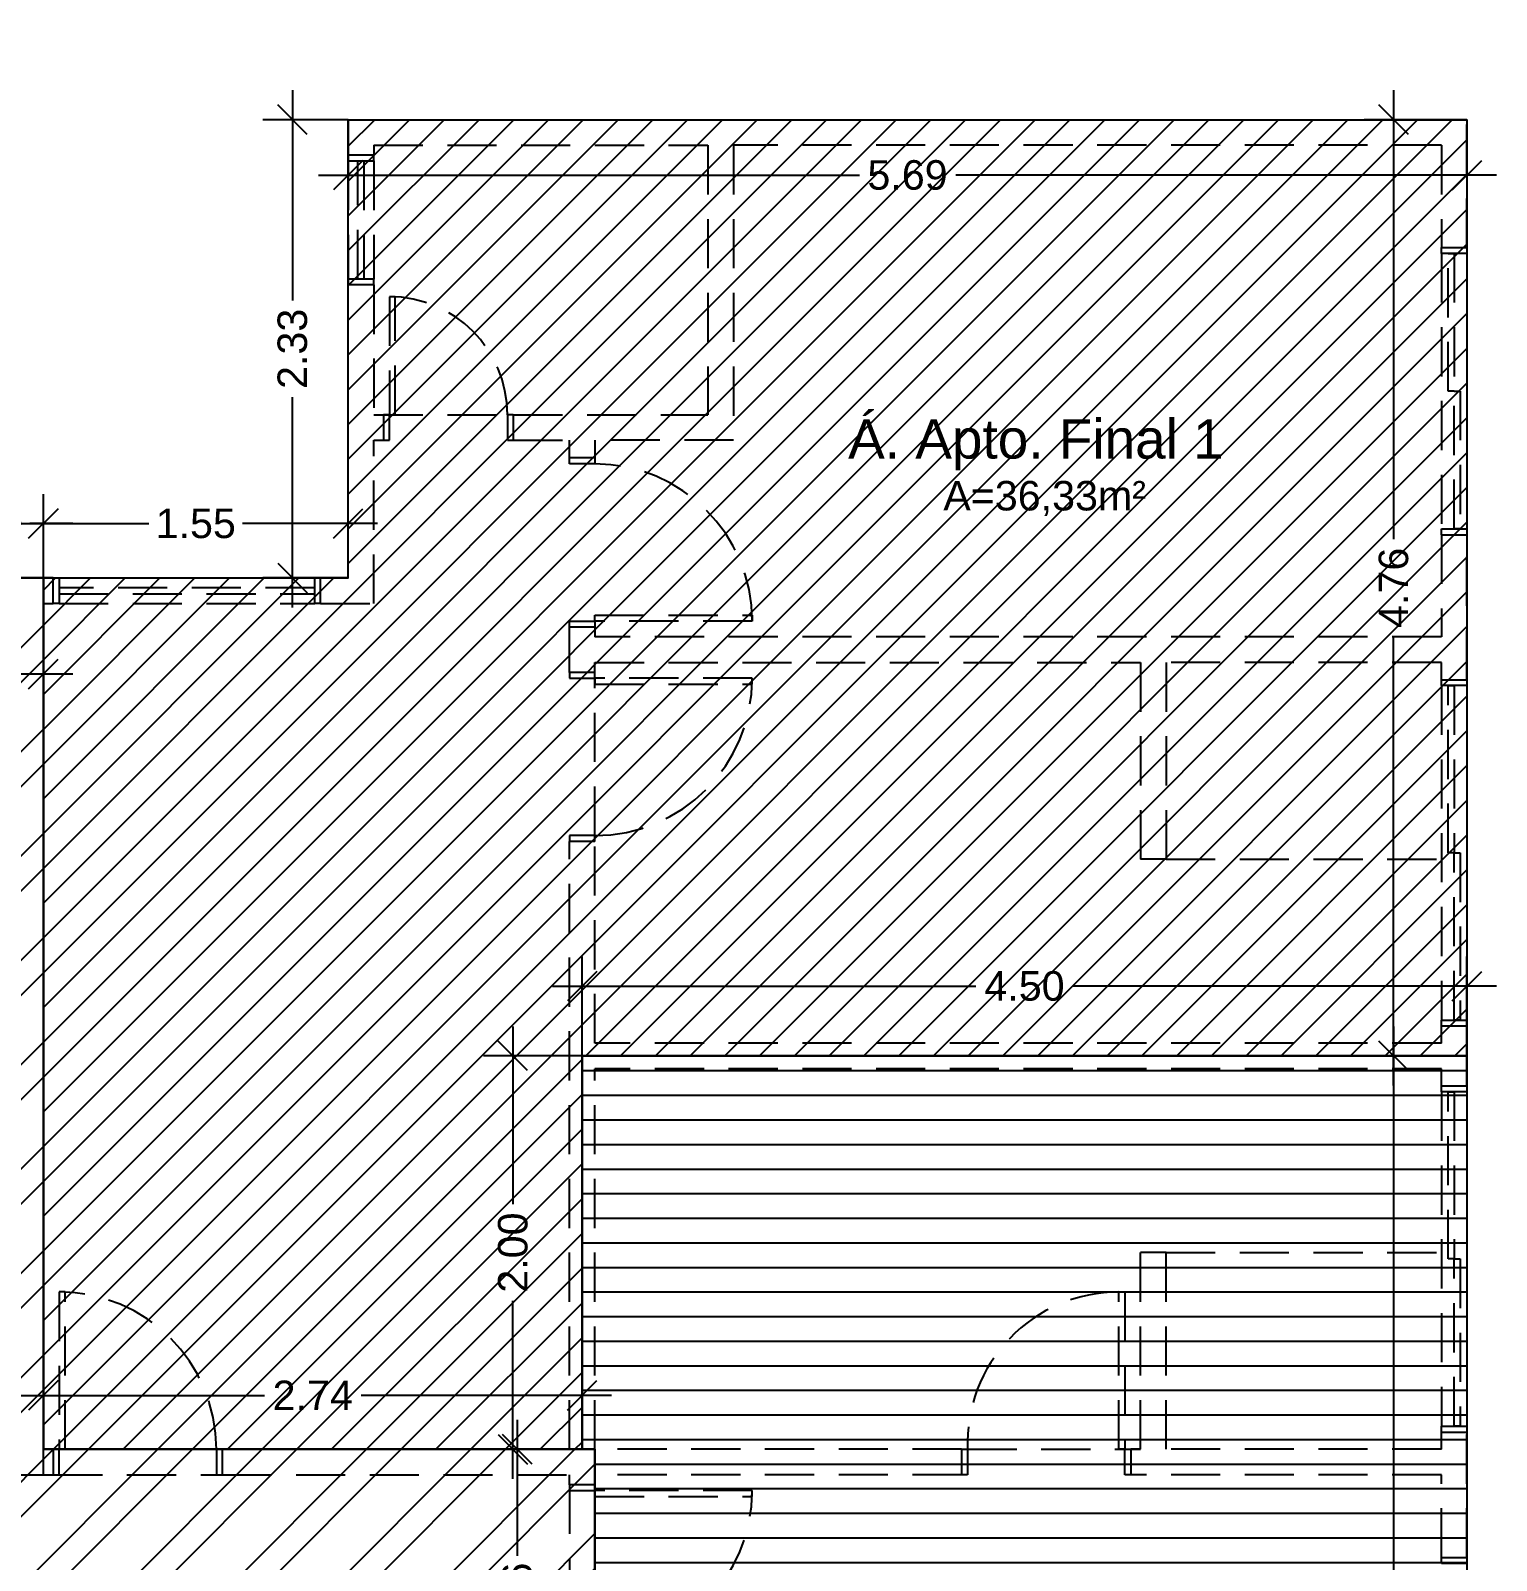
# Model space of a CAD drawing. Extents: x -120 to 1117, y 5 to 675.
# Drawn here: x 29.32 to 36.77, y 16.9 to 24.68 of the extents above; entities that cross this region are included whole.
import ezdxf
from ezdxf.enums import TextEntityAlignment as Align

# ---------------------------------------------------------------- set-up
doc = ezdxf.new("R2010")
doc.units = 0
doc.header["$MEASUREMENT"] = 0
doc.linetypes.add('HIDDEN', pattern=[0.375, 0.25, -0.125])
doc.layers.get('0').update_dxf_attribs({"linetype": 'CONTINUOUS'})
doc.layers.get('DEFPOINTS').update_dxf_attribs({"linetype": 'CONTINUOUS'})
for name, color, linetype in [('cota', 1, 'CONTINUOUS'), ('LINVISTA', 4, 'CONTINUOUS'), ('parede', 2, 'CONTINUOUS'), ('projecao', 4, 'HIDDEN'), ('texto', 7, 'CONTINUOUS')]:
    doc.layers.add(name, color=color, linetype=linetype)
doc.styles.get("Standard").update_dxf_attribs({"font": 'arial.ttf'})
doc.dimstyles.new('cotass', dxfattribs={"dimtxt": 0.15, "dimasz": 0.15, "dimexe": 0.15, "dimexo": 0, "dimgap": 0.05, "dimtad": 0, "dimzin": 4, "dimdsep": 46, "dimtxsty": 'Standard', "dimblk": 'OBLIQUE', "dimcen": 0, "dimdle": 0.15, "dimclrd": 256, "dimclrt": 4, "dimadec": 0, "dimazin": 1, "dimtfac": 1, "dimtix": 1, "dimtofl": 0, "dimtmove": 0, "dimatfit": 3, "dimldrblk": 'OPEN30', "dimfxl": 0, "dimtolj": 1, "dimtzin": 0, "dimlwd": -1, "dimarcsym": 0})

# ---------------------------------------------------------------- blocks, each defined once
blk = doc.blocks.new('_Oblique')
at = {"color": 0, "linetype": 'ByBlock', "lineweight": -2}
blk.add_line((-0.5, -0.5), (0.5, 0.5), dxfattribs=at)
blk = doc.blocks.new('*D1011')
at = {"layer": 'cota', "color": 0, "lineweight": -2, "transparency": 16777216}
for p, q in [((25.9943, 21.8987), (25.9943, 21.2603)), ((29.3843, 21.8987), (29.3843, 21.2603))]:
    blk.add_line(p, q, dxfattribs=at)
at = {"layer": 'cota', "transparency": 16777216}
for p, q in [((25.8443, 21.4103), (27.4444, 21.4103)), ((29.5343, 21.4103), (27.9342, 21.4103))]:
    blk.add_line(p, q, dxfattribs=at)
at = {"layer": 'DEFPOINTS', "color": 0, "transparency": 16777216}
for p in [(25.9943, 21.8987), (29.3843, 21.8987), (29.3843, 21.4103)]:
    blk.add_point(p, dxfattribs=at)
at = {"layer": 'cota', "transparency": 16777216, "xscale": 0.15, "yscale": 0.15, "zscale": 0.15, "rotation": 180}
blk.add_blockref('_Oblique', (25.9943, 21.4103), dxfattribs=at)
at = {"layer": 'cota', "transparency": 16777216, "xscale": 0.15, "yscale": 0.15, "zscale": 0.15}
blk.add_blockref('_Oblique', (29.3843, 21.4103), dxfattribs=at)
at = {"layer": 'cota', "color": 4, "transparency": 16777216, "insert": (27.6893, 21.4103), "char_height": 0.15, "attachment_point": 5}
blk.add_mtext('\\A1;3.39', dxfattribs=at)
blk = doc.blocks.new('_Open30')
at = {"color": 0, "linetype": 'ByBlock', "lineweight": -2}
for p, q in [((-1, 0.268), (0, 0)), ((0, 0), (-1, -0.268)), ((0, 0), (-1, 0))]:
    blk.add_line(p, q, dxfattribs=at)
blk = doc.blocks.new('*D1012')
at = {"layer": 'cota', "color": 0, "lineweight": -2, "transparency": 16777216}
for p, q in [((29.3843, 21.8987), (29.3843, 22.3253)), ((30.9343, 21.8987), (30.9343, 22.3253))]:
    blk.add_line(p, q, dxfattribs=at)
at = {"layer": 'cota', "transparency": 16777216}
for p, q in [((29.2343, 22.1753), (29.9209, 22.1753)), ((31.0843, 22.1753), (30.3976, 22.1753))]:
    blk.add_line(p, q, dxfattribs=at)
at = {"layer": 'DEFPOINTS', "color": 0, "transparency": 16777216}
for p in [(30.9343, 22.1753), (29.3843, 21.8987), (30.9343, 21.8987)]:
    blk.add_point(p, dxfattribs=at)
at = {"layer": 'cota', "transparency": 16777216, "xscale": 0.15, "yscale": 0.15, "zscale": 0.15, "rotation": 180}
blk.add_blockref('_Oblique', (29.3843, 22.1753), dxfattribs=at)
at = {"layer": 'cota', "transparency": 16777216, "xscale": 0.15, "yscale": 0.15, "zscale": 0.15}
blk.add_blockref('_Oblique', (30.9343, 22.1753), dxfattribs=at)
at = {"layer": 'cota', "color": 4, "transparency": 16777216, "insert": (30.1593, 22.1753), "char_height": 0.15, "attachment_point": 5}
blk.add_mtext('\\A1;1.55', dxfattribs=at)
blk = doc.blocks.new('*D1013')
at = {"layer": 'cota', "color": 0, "lineweight": -2, "transparency": 16777216}
for p, q in [((28.8843, 21.8987), (28.8843, 22.3253)), ((29.3843, 21.8987), (29.3843, 22.3253))]:
    blk.add_line(p, q, dxfattribs=at)
at = {"layer": 'cota', "transparency": 16777216}
for p, q in [((28.7343, 22.1753), (28.9531, 22.1753)), ((29.5343, 22.1753), (29.3154, 22.1753))]:
    blk.add_line(p, q, dxfattribs=at)
at = {"layer": 'DEFPOINTS', "color": 0, "transparency": 16777216}
for p in [(28.8843, 22.1753), (28.8843, 21.8987), (29.3843, 21.8987)]:
    blk.add_point(p, dxfattribs=at)
at = {"layer": 'cota', "transparency": 16777216, "xscale": 0.15, "yscale": 0.15, "zscale": 0.15, "rotation": 180}
blk.add_blockref('_Oblique', (28.8843, 22.1753), dxfattribs=at)
at = {"layer": 'cota', "transparency": 16777216, "xscale": 0.15, "yscale": 0.15, "zscale": 0.15}
blk.add_blockref('_Oblique', (29.3843, 22.1753), dxfattribs=at)
at = {"layer": 'cota', "color": 4, "transparency": 16777216, "insert": (29.1343, 22.1753), "char_height": 0.15, "attachment_point": 5}
blk.add_mtext('\\A1;.50', dxfattribs=at)
blk = doc.blocks.new('*D1016')
at = {"layer": 'cota', "transparency": 16777216}
for p, q in [((30.6512, 24.3787), (30.6512, 23.3098)), ((30.6512, 21.7487), (30.6512, 22.8176))]:
    blk.add_line(p, q, dxfattribs=at)
at = {"layer": 'cota', "color": 0, "lineweight": -2, "transparency": 16777216}
for p, q in [((30.9343, 24.2287), (30.5012, 24.2287)), ((30.9343, 21.8987), (30.5012, 21.8987))]:
    blk.add_line(p, q, dxfattribs=at)
at = {"layer": 'DEFPOINTS', "color": 0, "transparency": 16777216}
for p in [(30.6512, 24.2287), (30.9343, 24.2287), (30.9343, 21.8987)]:
    blk.add_point(p, dxfattribs=at)
at = {"layer": 'cota', "transparency": 16777216, "xscale": 0.15, "yscale": 0.15, "zscale": 0.15}
for p, rotation in [((30.6512, 24.2287), 90), ((30.6512, 21.8987), 270)]:
    blk.add_blockref('_Oblique', p, dxfattribs=dict(at, rotation=rotation))
at = {"layer": 'cota', "color": 4, "transparency": 16777216, "insert": (30.6512, 23.0637), "char_height": 0.15, "attachment_point": 5, "rotation": 90}
blk.add_mtext('\\A1;2.33', dxfattribs=at)
blk = doc.blocks.new('*D1017')
at = {"layer": 'cota', "color": 0, "lineweight": -2, "transparency": 16777216}
for p, q in [((30.9343, 24.2287), (30.9343, 23.7968)), ((36.6243, 24.2287), (36.6243, 23.7968))]:
    blk.add_line(p, q, dxfattribs=at)
at = {"layer": 'cota', "transparency": 16777216}
for p, q in [((30.7843, 23.9468), (33.5343, 23.9468)), ((36.7743, 23.9468), (34.0242, 23.9468))]:
    blk.add_line(p, q, dxfattribs=at)
at = {"layer": 'DEFPOINTS', "color": 0, "transparency": 16777216}
for p in [(30.9343, 24.2287), (36.6243, 24.2287), (36.6243, 23.9468)]:
    blk.add_point(p, dxfattribs=at)
at = {"layer": 'cota', "transparency": 16777216, "xscale": 0.15, "yscale": 0.15, "zscale": 0.15, "rotation": 180}
blk.add_blockref('_Oblique', (30.9343, 23.9468), dxfattribs=at)
at = {"layer": 'cota', "transparency": 16777216, "xscale": 0.15, "yscale": 0.15, "zscale": 0.15}
blk.add_blockref('_Oblique', (36.6243, 23.9468), dxfattribs=at)
at = {"layer": 'cota', "color": 4, "transparency": 16777216, "insert": (33.7793, 23.9468), "char_height": 0.15, "attachment_point": 5}
blk.add_mtext('\\A1;5.69', dxfattribs=at)
blk = doc.blocks.new('*D1018')
at = {"layer": 'cota', "transparency": 16777216}
for p, q in [((36.2515, 24.3787), (36.2515, 22.0965)), ((36.2515, 19.3187), (36.2515, 21.6009))]:
    blk.add_line(p, q, dxfattribs=at)
at = {"layer": 'cota', "color": 0, "lineweight": -2, "transparency": 16777216}
for p, q in [((36.6243, 24.2287), (36.1015, 24.2287)), ((36.6243, 19.4687), (36.1015, 19.4687))]:
    blk.add_line(p, q, dxfattribs=at)
at = {"layer": 'DEFPOINTS', "color": 0, "transparency": 16777216}
for p in [(36.6243, 24.2287), (36.2515, 19.4687), (36.6243, 19.4687)]:
    blk.add_point(p, dxfattribs=at)
at = {"layer": 'cota', "transparency": 16777216, "xscale": 0.15, "yscale": 0.15, "zscale": 0.15}
for p, rotation in [((36.2515, 24.2287), 90), ((36.2515, 19.4687), 270)]:
    blk.add_blockref('_Oblique', p, dxfattribs=dict(at, rotation=rotation))
at = {"layer": 'cota', "color": 4, "transparency": 16777216, "insert": (36.2515, 21.8487), "char_height": 0.15, "attachment_point": 5, "rotation": 90}
blk.add_mtext('\\A1;4.76', dxfattribs=at)
blk = doc.blocks.new('*D1019')
at = {"layer": 'cota', "transparency": 16777216}
for p, q in [((36.2515, 19.6187), (36.2515, 15.6188)), ((36.2515, 11.1287), (36.2515, 15.1286))]:
    blk.add_line(p, q, dxfattribs=at)
at = {"layer": 'cota', "color": 0, "lineweight": -2, "transparency": 16777216}
for p, q in [((36.6243, 19.4687), (36.1015, 19.4687)), ((36.6243, 11.2787), (36.1015, 11.2787))]:
    blk.add_line(p, q, dxfattribs=at)
at = {"layer": 'DEFPOINTS', "color": 0, "transparency": 16777216}
for p in [(36.6243, 19.4687), (36.2515, 11.2787), (36.6243, 11.2787)]:
    blk.add_point(p, dxfattribs=at)
at = {"layer": 'cota', "transparency": 16777216, "xscale": 0.15, "yscale": 0.15, "zscale": 0.15}
for p, rotation in [((36.2515, 19.4687), 90), ((36.2515, 11.2787), 270)]:
    blk.add_blockref('_Oblique', p, dxfattribs=dict(at, rotation=rotation))
at = {"layer": 'cota', "color": 4, "transparency": 16777216, "insert": (36.2515, 15.3737), "char_height": 0.15, "attachment_point": 5, "rotation": 90}
blk.add_mtext('\\A1;8.19', dxfattribs=at)
blk = doc.blocks.new('*D1029')
at = {"layer": 'cota', "transparency": 16777216}
for p, q in [((31.7944, 17.6187), (31.7944, 16.9264)), ((31.7944, 15.7587), (31.7944, 16.451))]:
    blk.add_line(p, q, dxfattribs=at)
at = {"layer": 'cota', "color": 0, "lineweight": -2, "transparency": 16777216}
for p, q in [((32.1893, 17.4687), (31.6444, 17.4687)), ((32.1893, 15.9087), (31.6444, 15.9087))]:
    blk.add_line(p, q, dxfattribs=at)
at = {"layer": 'DEFPOINTS', "color": 0, "transparency": 16777216}
for p in [(31.7944, 17.4687), (32.1893, 17.4687), (32.1893, 15.9087)]:
    blk.add_point(p, dxfattribs=at)
at = {"layer": 'cota', "transparency": 16777216, "xscale": 0.15, "yscale": 0.15, "zscale": 0.15}
for p, rotation in [((31.7944, 17.4687), 90), ((31.7944, 15.9087), 270)]:
    blk.add_blockref('_Oblique', p, dxfattribs=dict(at, rotation=rotation))
at = {"layer": 'cota', "color": 4, "transparency": 16777216, "insert": (31.7944, 16.6887), "char_height": 0.15, "attachment_point": 5, "rotation": 90}
blk.add_mtext('\\A1;1.56', dxfattribs=at)
blk = doc.blocks.new('*D1030')
at = {"layer": 'cota', "color": 0, "lineweight": -2, "transparency": 16777216}
for p, q in [((29.3843, 17.4687), (29.3843, 17.8929)), ((32.1243, 17.4687), (32.1243, 17.8929))]:
    blk.add_line(p, q, dxfattribs=at)
at = {"layer": 'cota', "transparency": 16777216}
for p, q in [((29.2343, 17.7429), (30.5085, 17.7429)), ((32.2743, 17.7429), (31.0001, 17.7429))]:
    blk.add_line(p, q, dxfattribs=at)
at = {"layer": 'DEFPOINTS', "color": 0, "transparency": 16777216}
for p in [(29.3843, 17.7429), (29.3843, 17.4687), (32.1243, 17.4687)]:
    blk.add_point(p, dxfattribs=at)
at = {"layer": 'cota', "transparency": 16777216, "xscale": 0.15, "yscale": 0.15, "zscale": 0.15, "rotation": 180}
blk.add_blockref('_Oblique', (29.3843, 17.7429), dxfattribs=at)
at = {"layer": 'cota', "transparency": 16777216, "xscale": 0.15, "yscale": 0.15, "zscale": 0.15}
blk.add_blockref('_Oblique', (32.1243, 17.7429), dxfattribs=at)
at = {"layer": 'cota', "color": 4, "transparency": 16777216, "insert": (30.7543, 17.7429), "char_height": 0.15, "attachment_point": 5}
blk.add_mtext('\\A1;2.74', dxfattribs=at)
blk = doc.blocks.new('*D1036')
at = {"layer": 'cota', "transparency": 16777216}
for p, q in [((31.7723, 19.6187), (31.7723, 18.7145)), ((31.7723, 17.3187), (31.7723, 18.2229))]:
    blk.add_line(p, q, dxfattribs=at)
at = {"layer": 'cota', "color": 0, "lineweight": -2, "transparency": 16777216}
for p, q in [((32.1243, 19.4687), (31.6223, 19.4687)), ((32.1243, 17.4687), (31.6223, 17.4687))]:
    blk.add_line(p, q, dxfattribs=at)
at = {"layer": 'DEFPOINTS', "color": 0, "transparency": 16777216}
for p in [(31.7723, 19.4687), (32.1243, 19.4687), (32.1243, 17.4687)]:
    blk.add_point(p, dxfattribs=at)
at = {"layer": 'cota', "transparency": 16777216, "xscale": 0.15, "yscale": 0.15, "zscale": 0.15}
for p, rotation in [((31.7723, 19.4687), 90), ((31.7723, 17.4687), 270)]:
    blk.add_blockref('_Oblique', p, dxfattribs=dict(at, rotation=rotation))
at = {"layer": 'cota', "color": 4, "transparency": 16777216, "insert": (31.7723, 18.4687), "char_height": 0.15, "attachment_point": 5, "rotation": 90}
blk.add_mtext('\\A1;2.00', dxfattribs=at)
blk = doc.blocks.new('*D1037')
at = {"layer": 'cota', "color": 0, "lineweight": -2, "transparency": 16777216}
for p, q in [((32.1243, 19.4687), (32.1243, 19.9736)), ((36.6243, 19.4687), (36.6243, 19.9736))]:
    blk.add_line(p, q, dxfattribs=at)
at = {"layer": 'cota', "transparency": 16777216}
for p, q in [((31.9743, 19.8236), (34.1267, 19.8236)), ((36.7743, 19.8236), (34.6219, 19.8236))]:
    blk.add_line(p, q, dxfattribs=at)
at = {"layer": 'DEFPOINTS', "color": 0, "transparency": 16777216}
for p in [(36.6243, 19.8236), (32.1243, 19.4687), (36.6243, 19.4687)]:
    blk.add_point(p, dxfattribs=at)
at = {"layer": 'cota', "transparency": 16777216, "xscale": 0.15, "yscale": 0.15, "zscale": 0.15, "rotation": 180}
blk.add_blockref('_Oblique', (32.1243, 19.8236), dxfattribs=at)
at = {"layer": 'cota', "transparency": 16777216, "xscale": 0.15, "yscale": 0.15, "zscale": 0.15}
blk.add_blockref('_Oblique', (36.6243, 19.8236), dxfattribs=at)
at = {"layer": 'cota', "color": 4, "transparency": 16777216, "insert": (34.3743, 19.8236), "char_height": 0.15, "attachment_point": 5}
blk.add_mtext('\\A1;4.50', dxfattribs=at)

msp = doc.modelspace()

# ---------------------------------------------------------------- hatches: boundary and pattern name
at = {"layer": 'LINVISTA'}
h = msp.add_hatch(dxfattribs=at)
h.set_pattern_fill('ANSI32', color=253, style=0)
h.set_pattern_definition([(45, (-1e-13, 64.4), (-0.265165, 0.265165), []), (45, (0.17678, 64.4), (-0.265165, 0.265165), [])])
h.paths.add_polyline_path([(18.7543, 24.2287), (24.4443, 24.2287), (24.4443, 24.0987), (26.4943, 24.0987), (26.4943, 21.8987), (28.8843, 21.8987), (28.8843, 26.3587), (18.7543, 26.3587)])
h.paths.add_polyline_path([(29.3843, 17.4687), (32.1893, 17.4687), (32.1893, 15.9087), (23.1893, 15.9087), (23.1893, 17.4687), (25.9943, 17.4687), (25.9943, 21.8987), (29.3843, 21.8987)])
h = msp.add_hatch(dxfattribs=at)
h.set_pattern_fill('ANSI31', color=253, style=0)
h.set_pattern_definition([(45, (-1e-13, 64.4), (-0.08838835, 0.08838835), [])])
h.paths.add_polyline_path([(32.1243, 17.4687), (29.3843, 17.4687), (29.3843, 21.8987), (30.9343, 21.8987), (30.9343, 24.2287), (36.6243, 24.2287), (36.6243, 19.4687), (32.1243, 19.4687)])
h = msp.add_hatch(dxfattribs=at)
h.set_pattern_fill('ANSI31', color=253, angle=135, style=0)
h.set_pattern_definition([(7e-15, (-78.13797, -56.98141), (3e-17, -0.125), [])])
h.paths.add_polyline_path([(36.6243, 11.2787), (32.1893, 11.2787), (32.0593, 11.2787), (32.0593, 11.8787), (32.1243, 11.8787), (32.1243, 15.9087), (32.1893, 15.9087), (32.1893, 17.4687), (32.1243, 17.4687), (32.1243, 19.4687), (36.6243, 19.4687)])

# ---------------------------------------------------------------- linework, layer by layer
at = {"layer": 'parede'}
for points in [[(32.1243, 17.4687), (29.3843, 17.4687), (29.3843, 21.8987), (30.9343, 21.8987), (30.9343, 24.2287), (36.6243, 24.2287), (36.6243, 19.4687), (32.1243, 19.4687)], [(36.6243, 11.2787), (32.1893, 11.2787), (32.0593, 11.2787), (32.0593, 11.8787), (32.1243, 11.8787), (32.1243, 15.9087), (32.1893, 15.9087), (32.1893, 17.4687), (32.1243, 17.4687), (32.1243, 19.4687), (36.6243, 19.4687)]]:
    msp.add_lwpolyline(points, close=True, dxfattribs=at)
msp.add_lwpolyline([(29.3843, 17.4687), (32.1893, 17.4687), (32.1893, 15.9087), (23.1893, 15.9087), (23.1893, 17.4687), (25.9943, 17.4687), (25.9943, 21.8987), (29.3843, 21.8987), (29.3843, 17.4687)], dxfattribs=at)
at = {"layer": 'projecao'}
for p, q in [((30.9343, 24.2287), (36.6243, 24.2287)), ((30.9343, 24.0487), (30.9343, 24.2287)), ((36.6243, 23.5787), (36.6243, 24.2287)), ((31.0642, 24.0487), (30.9343, 24.0487)), ((31.0642, 24.0987), (32.7643, 24.0987)), ((31.0642, 24.0987), (31.0642, 24.0487)), ((32.7643, 24.0987), (32.7643, 22.7287)), ((32.8943, 24.0987), (32.8943, 22.5987)), ((36.4943, 24.0987), (32.8943, 24.0987)), ((36.4943, 24.0987), (36.4943, 23.5787)), ((30.9343, 24.0187), (30.9343, 23.4187)), ((31.0642, 24.0187), (31.0642, 23.4187)), ((36.4943, 23.5787), (36.6243, 23.5787)), ((36.4943, 23.5487), (36.4943, 22.1487)), ((36.6243, 23.5487), (36.6243, 22.1487)), ((30.9343, 21.8987), (30.9343, 23.3887)), ((31.0642, 23.3887), (30.9343, 23.3887)), ((31.0642, 23.3887), (31.0642, 22.7287)), ((31.0642, 22.7287), (31.1142, 22.7287)), ((31.0642, 22.7287), (31.7742, 22.7287)), ((31.1142, 22.7287), (31.1142, 22.5987)), ((31.7742, 22.7287), (32.7643, 22.7287)), ((31.7742, 22.7287), (31.7742, 22.5987)), ((31.0642, 21.7687), (31.0642, 22.5987)), ((31.0642, 22.5987), (31.1142, 22.5987)), ((31.7742, 22.5987), (32.0593, 22.5987)), ((32.0593, 22.5087), (32.0593, 22.5987)), ((32.1893, 22.5987), (32.1893, 22.5087)), ((32.8943, 22.5987), (32.1893, 22.5987)), ((32.1893, 22.5087), (32.0593, 22.5087)), ((36.4943, 22.1187), (36.4943, 21.5987)), ((36.4943, 22.1187), (36.6243, 22.1187)), ((36.6243, 21.3812), (36.6243, 22.1187)), ((29.4343, 21.8987), (28.6693, 21.8987)), ((29.4343, 21.7687), (29.4343, 21.8987)), ((29.4642, 21.8987), (30.7642, 21.8987)), ((30.7943, 21.8987), (30.9343, 21.8987)), ((30.7943, 21.7687), (30.7943, 21.8987)), ((29.3843, 17.3387), (29.3843, 21.7687)), ((29.3843, 21.7687), (29.4343, 21.7687)), ((29.4642, 21.7687), (30.7642, 21.7687)), ((30.7943, 21.7687), (31.0642, 21.7687)), ((32.1893, 21.6487), (32.0593, 21.6487)), ((32.0593, 21.4187), (32.0593, 21.6487)), ((32.1893, 21.6487), (32.1893, 21.5987)), ((36.4943, 21.5987), (32.1893, 21.5987)), ((32.1893, 21.4687), (34.9643, 21.4687)), ((32.1893, 21.4187), (32.1893, 21.4687)), ((34.9643, 21.4687), (34.9643, 20.4687)), ((36.4943, 21.4687), (35.0943, 21.4687)), ((35.0943, 21.4687), (35.0943, 20.4687)), ((36.4943, 21.3812), (36.4943, 21.4687)), ((32.1893, 21.4187), (32.0593, 21.4187)), ((32.1893, 20.5887), (32.1893, 21.3887)), ((36.4943, 21.3812), (36.6243, 21.3812)), ((36.4943, 21.3512), (36.4943, 19.6512)), ((36.6243, 21.3512), (36.6243, 19.6512)), ((32.0593, 17.4687), (32.0593, 20.5587)), ((32.1893, 20.5587), (32.0593, 20.5587)), ((32.1893, 19.5337), (32.1893, 20.5587)), ((35.0943, 20.4687), (34.9643, 20.4687)), ((35.0943, 20.4687), (36.4943, 20.4687)), ((36.4943, 19.5337), (36.4943, 19.6212)), ((36.4943, 19.6212), (36.6243, 19.6212)), ((36.6243, 19.3162), (36.6243, 19.6212)), ((36.4943, 19.5337), (32.1893, 19.5337)), ((32.1893, 17.4687), (32.1893, 19.4037)), ((36.4943, 19.4037), (32.1893, 19.4037)), ((36.4943, 19.3162), (36.4943, 19.4037)), ((36.4943, 19.3162), (36.6243, 19.3162)), ((36.4943, 19.2862), (36.4943, 17.5862)), ((36.6243, 19.2862), (36.6243, 17.5862)), ((34.9643, 17.4687), (34.9643, 18.4687)), ((35.0943, 18.4687), (34.9643, 18.4687)), ((35.0943, 17.4687), (35.0943, 18.4687)), ((35.0943, 18.4687), (36.4943, 18.4687)), ((36.4943, 17.4687), (36.4943, 17.5562)), ((36.4943, 17.5562), (36.6243, 17.5562)), ((36.6243, 16.9187), (36.6243, 17.5562)), ((29.3843, 17.4687), (29.4343, 17.4687)), ((29.4343, 17.4687), (29.4343, 17.3387)), ((30.2943, 17.4687), (32.0593, 17.4687)), ((30.2943, 17.4687), (30.2943, 17.3387)), ((34.0543, 17.4687), (32.1893, 17.4687)), ((34.0543, 17.4687), (34.0543, 17.3387)), ((34.0543, 17.4687), (34.0844, 17.4687)), ((34.0844, 17.4687), (34.9643, 17.4687)), ((34.9643, 17.4687), (34.9143, 17.4687)), ((34.9143, 17.4687), (34.9143, 17.3387)), ((36.4943, 17.4687), (35.0943, 17.4687)), ((29.2543, 17.3387), (29.4343, 17.3387)), ((29.4343, 17.3387), (30.2943, 17.3387)), ((30.2943, 17.3387), (32.0593, 17.3387)), ((32.0593, 17.2887), (32.0593, 17.3387)), ((32.1893, 17.2887), (32.0593, 17.2887)), ((32.0593, 17.2887), (32.0593, 16.4287)), ((32.1893, 17.2887), (32.1893, 17.3387)), ((34.0543, 17.3387), (32.1893, 17.3387)), ((36.4943, 17.3387), (34.9143, 17.3387)), ((36.4943, 16.9187), (36.4943, 17.3387)), ((36.4943, 16.9187), (36.6243, 16.9187))]:
    msp.add_line(p, q, dxfattribs=at)
for points in [[(30.9343, 24.0487), (30.9343, 24.0187), (31.0642, 24.0187), (31.0642, 24.0487)], [(36.6243, 23.5787), (36.6243, 23.5487), (36.4943, 23.5487), (36.4943, 23.5787)], [(31.0642, 23.3887), (31.0642, 23.4187), (30.9343, 23.4187), (30.9343, 23.3887)], [(31.1142, 22.5987), (31.1442, 22.5987), (31.1442, 22.7287), (31.1142, 22.7287)], [(31.7742, 22.7287), (31.7442, 22.7287), (31.7442, 22.5987), (31.7742, 22.5987)], [(32.1893, 22.5087), (32.1893, 22.4787), (32.0593, 22.4787), (32.0593, 22.5087)], [(36.4943, 22.1187), (36.4943, 22.1487), (36.6243, 22.1487), (36.6243, 22.1187)], [(29.4343, 21.8987), (29.4642, 21.8987), (29.4642, 21.7687), (29.4343, 21.7687)], [(30.7943, 21.7687), (30.7642, 21.7687), (30.7642, 21.8987), (30.7943, 21.8987)], [(32.0593, 21.6487), (32.0593, 21.6787), (32.1893, 21.6787), (32.1893, 21.6487)], [(32.0593, 21.4187), (32.0593, 21.3887), (32.1893, 21.3887), (32.1893, 21.4187)], [(36.6243, 21.3812), (36.6243, 21.3512), (36.4943, 21.3512), (36.4943, 21.3812)], [(32.1893, 20.5587), (32.1893, 20.5887), (32.0593, 20.5887), (32.0593, 20.5587)], [(36.4943, 19.6212), (36.4943, 19.6512), (36.6243, 19.6512), (36.6243, 19.6212)], [(36.6243, 19.3162), (36.6243, 19.2862), (36.4943, 19.2862), (36.4943, 19.3162)], [(36.4943, 17.5562), (36.4943, 17.5862), (36.6243, 17.5862), (36.6243, 17.5562)], [(29.4343, 17.3387), (29.4642, 17.3387), (29.4642, 17.4687), (29.4343, 17.4687)], [(30.2943, 17.4687), (30.2642, 17.4687), (30.2642, 17.3387), (30.2943, 17.3387)], [(34.0543, 17.4687), (34.0844, 17.4687), (34.0844, 17.3387), (34.0543, 17.3387)], [(34.9143, 17.3387), (34.8844, 17.3387), (34.8844, 17.4687), (34.9143, 17.4687)], [(32.0593, 17.2887), (32.0593, 17.2587), (32.1893, 17.2587), (32.1893, 17.2887)], [(36.6243, 16.9187), (36.6243, 16.8887), (36.4943, 16.8887), (36.4943, 16.9187)]]:
    msp.add_lwpolyline(points, dxfattribs=at)
for points in [[(31.0142, 24.0187), (31.0142, 23.4187), (30.9843, 23.4187), (30.9843, 24.0187), (31.0142, 24.0187)], [(36.5593, 23.5487), (36.5593, 22.8487), (36.5293, 22.8487), (36.5293, 23.5487), (36.5593, 23.5487)], [(31.1442, 22.7287), (31.1742, 22.7287), (31.1742, 23.3287), (31.1442, 23.3287), (31.1442, 22.7287)], [(36.5893, 22.8487), (36.5893, 22.1487), (36.5593, 22.1487), (36.5593, 22.8487), (36.5893, 22.8487)], [(29.4642, 21.8187), (30.7642, 21.8187), (30.7642, 21.8487), (29.4642, 21.8487), (29.4642, 21.8187)], [(32.1893, 21.6787), (32.1893, 21.7087), (32.9893, 21.7087), (32.9893, 21.6787), (32.1893, 21.6787)], [(32.1893, 21.3887), (32.1893, 21.3587), (32.9893, 21.3587), (32.9893, 21.3887), (32.1893, 21.3887)], [(36.5593, 21.3512), (36.5593, 20.5012), (36.5293, 20.5012), (36.5293, 21.3512), (36.5593, 21.3512)], [(36.5893, 20.5012), (36.5893, 19.6512), (36.5593, 19.6512), (36.5593, 20.5012), (36.5893, 20.5012)], [(36.5593, 19.2862), (36.5593, 18.4362), (36.5293, 18.4362), (36.5293, 19.2862), (36.5593, 19.2862)], [(36.5893, 18.4362), (36.5893, 17.5862), (36.5593, 17.5862), (36.5593, 18.4362), (36.5893, 18.4362)], [(29.4642, 17.4687), (29.4943, 17.4687), (29.4943, 18.2687), (29.4642, 18.2687), (29.4642, 17.4687)], [(34.8844, 17.4687), (34.8543, 17.4687), (34.8543, 18.2687), (34.8844, 18.2687), (34.8844, 17.4687)], [(32.1893, 17.2587), (32.1893, 17.2287), (32.9893, 17.2287), (32.9893, 17.2587), (32.1893, 17.2587)]]:
    msp.add_lwpolyline(points, close=True, dxfattribs=at)
for centre, radius, start, end in [((31.1442, 22.7287), 0.6, 0, 90), ((32.1893, 21.6787), 0.8, 0, 90), ((32.1893, 21.3887), 0.8, 270, 0), ((29.4642, 17.4687), 0.8, 0, 90), ((34.8543, 17.4982), 0.7705, 90, 182.19156), ((32.1893, 17.2587), 0.8, 270, 0)]:
    msp.add_arc(centre, radius, start, end, dxfattribs=at)

# ---------------------------------------------------------------- texts
at = {"layer": 'texto'}
for s, height, p in [('Á. Apto. Final 1', 0.2, (34.4321, 22.4456)), ('A=36,33m²', 0.15, (34.4766, 22.197))]:
    msp.add_text(s, height=height, dxfattribs=at).set_placement(p, align=Align.BOTTOM_CENTER)

# ---------------------------------------------------------------- dimensions: what is measured, and where the dimension line sits
at = {"layer": 'cota'}
for base, p1, p2, picture, middle in [((30.6512, 24.2287), (30.9343, 21.8987), (30.9343, 24.2287), '*D1016', (30.6512, 23.0637)), ((36.2515, 19.4687), (36.6243, 24.2287), (36.6243, 19.4687), '*D1018', (36.2515, 21.8487)), ((31.7723, 19.4687), (32.1243, 17.4687), (32.1243, 19.4687), '*D1036', (31.7723, 18.4687)), ((36.2515, 11.2787), (36.6243, 19.4687), (36.6243, 11.2787), '*D1019', (36.2515, 15.3737)), ((31.7944, 17.4687), (32.1893, 15.9087), (32.1893, 17.4687), '*D1029', (31.7944, 16.6887))]:
    dim = msp.add_linear_dim(base=base, p1=p1, p2=p2, angle=90, dimstyle='cotass', dxfattribs=at)
    dim.commit()
    dim.dimension.update_dxf_attribs({"geometry": picture, "text_midpoint": middle})
for base, p1, p2, picture, middle in [((36.6243, 23.9468), (30.9343, 24.2287), (36.6243, 24.2287), '*D1017', (33.7793, 23.9468)), ((28.8843, 22.1753), (29.3843, 21.8987), (28.8843, 21.8987), '*D1013', (29.1343, 22.1753)), ((30.9343, 22.1753), (29.3843, 21.8987), (30.9343, 21.8987), '*D1012', (30.1593, 22.1753)), ((29.3843, 21.4103), (25.9943, 21.8987), (29.3843, 21.8987), '*D1011', (27.6893, 21.4103)), ((36.6243, 19.8236), (32.1243, 19.4687), (36.6243, 19.4687), '*D1037', (34.3743, 19.8236)), ((29.3843, 17.7429), (32.1243, 17.4687), (29.3843, 17.4687), '*D1030', (30.7543, 17.7429))]:
    dim = msp.add_linear_dim(base=base, p1=p1, p2=p2, dimstyle='cotass', dxfattribs=at)
    dim.commit()
    dim.dimension.update_dxf_attribs({"geometry": picture, "text_midpoint": middle})

doc.saveas('drawing.dxf')
